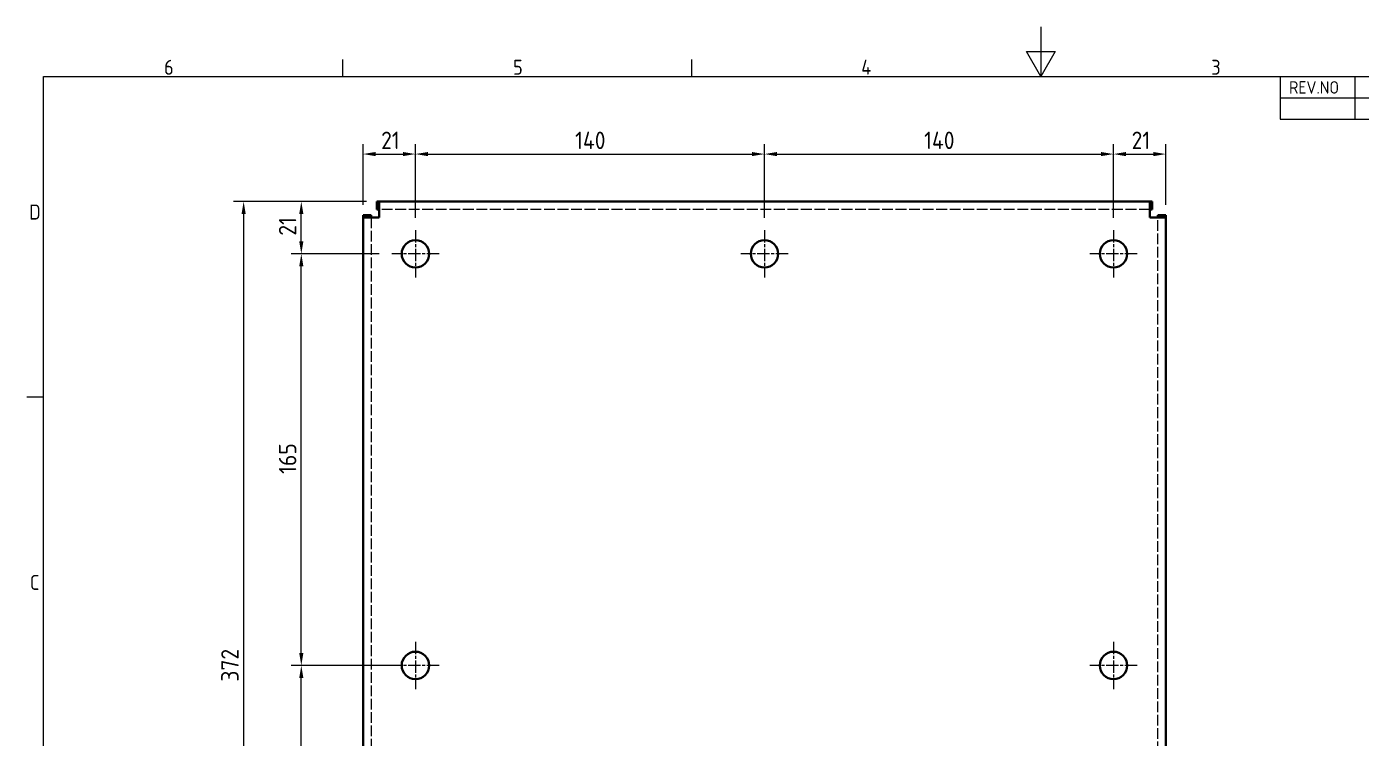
# Model space of a CAD drawing. Header units: millimetres. Extents: x 0 to 840, y 0 to 594.
# Drawn here: x 13 to 549, y 309 to 594 of the extents above; entities that cross this region are included whole.
import ezdxf

# ---------------------------------------------------------------- set-up
doc = ezdxf.new("R2010")
doc.units = ezdxf.units.MM
doc.header["$LTSCALE"] = 2
doc.linetypes.add('CHAIN', pattern=[0.3543, 0.2362, -0.0295, 0.0591, -0.0295])
doc.linetypes.add('DASHED', pattern=[0.2067, 0.1654, -0.0413])
doc.layers.get('0').update_dxf_attribs({"color": 3, "lineweight": 25})
for name, color, linetype, lineweight in [('가려진 것(ISO)', 2, 'DASHED', 18), ('가시적인 것(ISO)', 3, 'Continuous', 40), ('경계(ISO)', 7, 'Continuous', 25), ('기호(ISO)', 5, 'Continuous', 25), ('중심 표식(ISO)', 1, 'Continuous', 25), ('치수(ISO)', 2, 'Continuous', 25)]:
    doc.layers.add(name, color=color, linetype=linetype, lineweight=lineweight)
doc.styles.add('ISO Proportiona M2B', font='isocp.shx')
doc.styles.add('문자 텍스트_M2B', font='isocp.shx')
doc.styles.add('치수 텍스트_PSTEK_POSCO', font='isocp.shx')
doc.dimstyles.new('치수_PSTEK_POSCO', dxfattribs={"dimscale": 2, "dimtxt": 3.5, "dimasz": 2.5, "dimexe": 2, "dimexo": 2.5, "dimgap": 1, "dimtad": 1, "dimrnd": 1e-08, "dimdsep": 46, "dimtxsty": '치수 텍스트_PSTEK_POSCO', "dimcen": 0.09, "dimdle": 10, "dimclrd": 7, "dimclre": 7, "dimclrt": 2, "dimadec": 1, "dimazin": 2, "dimtfac": 1, "dimtmove": 0, "dimatfit": 3, "dimfxl": 0, "dimtolj": 1, "dimlwd": -1, "dimlwe": -1, "dimarcsym": 0})

# ---------------------------------------------------------------- blocks, each defined once
blk = doc.blocks.new('경계 Default Border')
at = {"layer": '경계(ISO)'}
for p, q in [((70, 287), (70, 290.4)), ((140, 287), (140, 290.4)), ((10, 222.75), (6.6, 222.75))]:
    blk.add_line(p, q, dxfattribs=at)
at = {"layer": '경계(ISO)', "flags": 128}
for points in [[(210, 297), (210, 287), (207.11, 292), (212.89, 292), (210, 287)], [(10, 10), (10, 287), (410, 287), (410, 10), (10, 10)]]:
    blk.add_lwpolyline(points, dxfattribs=at)
at = {"layer": '경계(ISO)', "color": 2, "char_height": 3, "attachment_point": 7, "style": '문자 텍스트_M2B'}
for s, insert in [('6', (34.14, 287.37)), ('5', (104.14, 287.37)), ('4', (173.97, 287.4)), ('3', (244.17, 287.37)), ('D', (7.08, 258.35)), ('C', (7.24, 184.1))]:
    blk.add_mtext(s, dxfattribs=dict(at, insert=insert))
blk = doc.blocks.new('리비전 내역')
at = {"layer": '기호(ISO)'}
for p, q in [((258, 287), (410, 287)), ((258, 287), (258, 282.72)), ((273, 287), (273, 282.72)), ((288, 287), (288, 282.72)), ((365, 287), (365, 282.72)), ((380, 287), (380, 282.72)), ((395, 287), (395, 282.72)), ((410, 287), (410, 282.72)), ((258, 282.72), (410, 282.72)), ((258, 282.72), (258, 278.44)), ((273, 282.72), (273, 278.44)), ((288, 282.72), (288, 278.44)), ((365, 282.72), (365, 278.44)), ((380, 282.72), (380, 278.44)), ((395, 282.72), (395, 278.44)), ((410, 282.72), (410, 278.44)), ((258, 278.44), (410, 278.44))]:
    blk.add_line(p, q, dxfattribs=at)
at = {"layer": '기호(ISO)', "color": 2, "char_height": 2.5, "attachment_point": 7, "style": 'ISO Proportiona M2B'}
for s, insert in [('REV.NO', (259.79, 283.58)), ('DATE', (276.31, 283.58)), ('DESCRIPTION OF REVISION', (305.51, 283.58)), ('DRA.BY', (366.48, 283.58)), ('CH.BY', (382.86, 283.58)), ('APP.BY', (396.48, 283.58))]:
    blk.add_mtext(s, dxfattribs=dict(at, insert=insert))
blk = doc.blocks.new('*D22')
at = {"layer": 'Defpoints', "color": 0, "transparency": 16777216}
for p in [(169.13, 542.94), (148.13, 517.54), (169.13, 512.44)]:
    blk.add_point(p, dxfattribs=at)
at = {"layer": '치수(ISO)', "color": 7, "transparency": 16777216}
for p, q in [((148.13, 522.54), (148.13, 546.94)), ((169.13, 517.44), (169.13, 546.94)), ((153.13, 542.94), (164.13, 542.94))]:
    blk.add_line(p, q, dxfattribs=at)
for points in [[(153.13, 543.77), (153.13, 542.11), (148.13, 542.94)], [(164.13, 543.77), (164.13, 542.11), (169.13, 542.94)]]:
    blk.add_solid(points, dxfattribs=at)
at = {"layer": '치수(ISO)', "color": 2, "transparency": 16777216, "insert": (155.37, 548.44), "char_height": 7, "attachment_point": 4, "style": '치수 텍스트_PSTEK_POSCO'}
blk.add_mtext('\\A1;21', dxfattribs=at)
blk = doc.blocks.new('*D23')
at = {"layer": 'Defpoints', "color": 0, "transparency": 16777216}
for p in [(309.13, 542.94), (169.13, 512.44), (309.13, 512.44)]:
    blk.add_point(p, dxfattribs=at)
at = {"layer": '치수(ISO)', "color": 7, "transparency": 16777216}
for p, q in [((169.13, 517.44), (169.13, 546.94)), ((309.13, 517.44), (309.13, 546.94)), ((174.13, 542.94), (304.13, 542.94))]:
    blk.add_line(p, q, dxfattribs=at)
for points in [[(174.13, 543.77), (174.13, 542.11), (169.13, 542.94)], [(304.13, 543.77), (304.13, 542.11), (309.13, 542.94)]]:
    blk.add_solid(points, dxfattribs=at)
at = {"layer": '치수(ISO)', "color": 2, "transparency": 16777216, "insert": (233.19, 548.44), "char_height": 7, "attachment_point": 4, "style": '치수 텍스트_PSTEK_POSCO'}
blk.add_mtext('\\A1;140', dxfattribs=at)
blk = doc.blocks.new('*D24')
at = {"layer": 'Defpoints', "color": 0, "transparency": 16777216}
for p in [(449.13, 542.94), (309.13, 512.44), (449.13, 512.44)]:
    blk.add_point(p, dxfattribs=at)
at = {"layer": '치수(ISO)', "color": 7, "transparency": 16777216}
for p, q in [((309.13, 517.44), (309.13, 546.94)), ((449.13, 517.44), (449.13, 546.94)), ((314.13, 542.94), (444.13, 542.94))]:
    blk.add_line(p, q, dxfattribs=at)
for points in [[(314.13, 543.77), (314.13, 542.11), (309.13, 542.94)], [(444.13, 543.77), (444.13, 542.11), (449.13, 542.94)]]:
    blk.add_solid(points, dxfattribs=at)
at = {"layer": '치수(ISO)', "color": 2, "transparency": 16777216, "insert": (373.19, 548.44), "char_height": 7, "attachment_point": 4, "style": '치수 텍스트_PSTEK_POSCO'}
blk.add_mtext('\\A1;140', dxfattribs=at)
blk = doc.blocks.new('*D25')
at = {"layer": 'Defpoints', "color": 0, "transparency": 16777216}
for p in [(470.13, 542.94), (470.13, 517.54), (449.13, 512.44)]:
    blk.add_point(p, dxfattribs=at)
at = {"layer": '치수(ISO)', "color": 7, "transparency": 16777216}
for p, q in [((449.13, 517.44), (449.13, 546.94)), ((470.13, 522.54), (470.13, 546.94)), ((454.13, 542.94), (465.13, 542.94))]:
    blk.add_line(p, q, dxfattribs=at)
for points in [[(454.13, 543.77), (454.13, 542.11), (449.13, 542.94)], [(465.13, 543.77), (465.13, 542.11), (470.13, 542.94)]]:
    blk.add_solid(points, dxfattribs=at)
at = {"layer": '치수(ISO)', "color": 2, "transparency": 16777216, "insert": (456.41, 548.44), "char_height": 7, "attachment_point": 4, "style": '치수 텍스트_PSTEK_POSCO'}
blk.add_mtext('\\A1;21', dxfattribs=at)
blk = doc.blocks.new('*D27')
at = {"layer": 'Defpoints', "color": 0, "transparency": 16777216}
for p in [(123.35, 523.94), (154.53, 523.94), (159.63, 502.94)]:
    blk.add_point(p, dxfattribs=at)
at = {"layer": '치수(ISO)', "color": 7, "transparency": 16777216}
for p, q in [((149.53, 523.94), (119.35, 523.94)), ((123.35, 507.94), (123.35, 518.94)), ((154.63, 502.94), (119.35, 502.94))]:
    blk.add_line(p, q, dxfattribs=at)
for points in [[(122.52, 518.94), (124.19, 518.94), (123.35, 523.94)], [(122.52, 507.94), (124.19, 507.94), (123.35, 502.94)]]:
    blk.add_solid(points, dxfattribs=at)
at = {"layer": '치수(ISO)', "color": 2, "transparency": 16777216, "insert": (117.85, 510.22), "char_height": 7, "attachment_point": 4, "rotation": 90, "style": '치수 텍스트_PSTEK_POSCO'}
blk.add_mtext('\\A1;21', dxfattribs=at)
blk = doc.blocks.new('*D28')
at = {"layer": 'Defpoints', "color": 0, "transparency": 16777216}
for p in [(123.35, 502.94), (159.63, 502.94), (169.13, 337.94)]:
    blk.add_point(p, dxfattribs=at)
at = {"layer": '치수(ISO)', "color": 7, "transparency": 16777216}
for p, q in [((154.63, 502.94), (119.35, 502.94)), ((123.35, 342.94), (123.35, 497.94)), ((164.13, 337.94), (119.35, 337.94))]:
    blk.add_line(p, q, dxfattribs=at)
for points in [[(122.52, 497.94), (124.19, 497.94), (123.35, 502.94)], [(122.52, 342.94), (124.19, 342.94), (123.35, 337.94)]]:
    blk.add_solid(points, dxfattribs=at)
at = {"layer": '치수(ISO)', "color": 2, "transparency": 16777216, "insert": (117.85, 414.72), "char_height": 7, "attachment_point": 4, "rotation": 90, "style": '치수 텍스트_PSTEK_POSCO'}
blk.add_mtext('\\A1;165', dxfattribs=at)
blk = doc.blocks.new('*D29')
at = {"layer": 'Defpoints', "color": 0, "transparency": 16777216}
for p in [(123.35, 337.94), (169.13, 337.94), (159.63, 172.94)]:
    blk.add_point(p, dxfattribs=at)
at = {"layer": '치수(ISO)', "color": 7, "transparency": 16777216}
for p, q in [((164.13, 337.94), (119.35, 337.94)), ((123.35, 177.94), (123.35, 332.94)), ((154.63, 172.94), (119.35, 172.94))]:
    blk.add_line(p, q, dxfattribs=at)
for points in [[(122.52, 332.94), (124.19, 332.94), (123.35, 337.94)], [(122.52, 177.94), (124.19, 177.94), (123.35, 172.94)]]:
    blk.add_solid(points, dxfattribs=at)
at = {"layer": '치수(ISO)', "color": 2, "transparency": 16777216, "insert": (117.85, 249.72), "char_height": 7, "attachment_point": 4, "rotation": 90, "style": '치수 텍스트_PSTEK_POSCO'}
blk.add_mtext('\\A1;165', dxfattribs=at)
blk = doc.blocks.new('*D30')
at = {"layer": 'Defpoints', "color": 0, "transparency": 16777216}
for p in [(154.53, 523.94), (100.22, 151.94), (154.53, 151.94)]:
    blk.add_point(p, dxfattribs=at)
at = {"layer": '치수(ISO)', "color": 7, "transparency": 16777216}
for p, q in [((149.53, 523.94), (96.22, 523.94)), ((100.22, 518.94), (100.22, 156.94)), ((149.53, 151.94), (96.22, 151.94))]:
    blk.add_line(p, q, dxfattribs=at)
for points in [[(99.38, 518.94), (101.05, 518.94), (100.22, 523.94)], [(99.38, 156.94), (101.05, 156.94), (100.22, 151.94)]]:
    blk.add_solid(points, dxfattribs=at)
at = {"layer": '치수(ISO)', "color": 2, "transparency": 16777216, "insert": (94.72, 331.43), "char_height": 7, "attachment_point": 4, "rotation": 90, "style": '치수 텍스트_PSTEK_POSCO'}
blk.add_mtext('\\A1;372', dxfattribs=at)

msp = doc.modelspace()

# ---------------------------------------------------------------- linework, layer by layer
at = {"layer": '가려진 것(ISO)', "ltscale": 13.121822}
msp.add_line((463.725, 520.742), (154.525, 520.742), dxfattribs=at)
at = {"layer": '가려진 것(ISO)', "ltscale": 12.968539}
for p, q in [((151.325, 517.542), (151.325, 158.342)), ((466.925, 158.342), (466.925, 517.542))]:
    msp.add_line(p, q, dxfattribs=at)
at = {"layer": '가시적인 것(ISO)'}
for p, q in [((154.525, 523.942), (153.588, 523.942)), ((153.588, 520.742), (153.588, 523.942)), ((154.525, 520.742), (153.588, 520.742)), ((154.525, 523.942), (463.725, 523.942)), ((154.525, 523.942), (154.525, 517.542)), ((463.725, 517.542), (463.725, 523.942)), ((464.663, 523.942), (463.725, 523.942)), ((463.725, 520.742), (464.663, 520.742)), ((464.663, 520.742), (464.663, 523.942)), ((151.325, 518.479), (148.125, 518.479)), ((148.125, 518.479), (148.125, 517.542)), ((148.125, 158.342), (148.125, 517.542)), ((154.525, 517.542), (148.125, 517.542)), ((151.325, 517.542), (151.325, 518.479)), ((470.125, 517.542), (463.725, 517.542)), ((466.925, 517.542), (466.925, 518.479)), ((466.925, 518.479), (470.125, 518.479)), ((470.125, 517.542), (470.125, 518.479)), ((470.125, 517.542), (470.125, 158.342))]:
    msp.add_line(p, q, dxfattribs=at)
for centre in [(169.125, 502.942), (309.125, 502.942), (449.125, 502.942), (169.125, 337.942), (449.125, 337.942)]:
    msp.add_circle(centre, 5.5, dxfattribs=at)
at = {"layer": '중심 표식(ISO)', "linetype": 'CHAIN', "ltscale": 10.556371}
for p, q in [((169.125, 512.442), (169.125, 493.442)), ((309.125, 512.442), (309.125, 493.442)), ((449.125, 512.442), (449.125, 493.442)), ((178.625, 502.942), (159.625, 502.942)), ((318.625, 502.942), (299.625, 502.942)), ((458.625, 502.942), (439.625, 502.942)), ((169.125, 347.442), (169.125, 328.442)), ((449.125, 347.442), (449.125, 328.442)), ((178.625, 337.942), (159.625, 337.942)), ((458.625, 337.942), (439.625, 337.942))]:
    msp.add_line(p, q, dxfattribs=at)

# ---------------------------------------------------------------- block references
at = {"xscale": 2, "yscale": 2, "zscale": 2}
msp.add_blockref('경계 Default Border', (0, 0), dxfattribs=at)
at = {"layer": '기호(ISO)', "xscale": 2, "yscale": 2, "zscale": 2}
msp.add_blockref('리비전 내역', (0, 0), dxfattribs=at)

# ---------------------------------------------------------------- dimensions: what is measured, and where the dimension line sits
at = {"layer": '치수(ISO)', "color": 7}
for base, p1, p2, angle, picture, middle in [((169.125, 542.942), (148.125, 517.542), (169.125, 512.442), 180, '*D22', (158.605, 542.942)), ((309.125, 542.942), (169.125, 512.442), (309.125, 512.442), 180, '*D23', (239.145, 542.942)), ((449.125, 542.942), (309.125, 512.442), (449.125, 512.442), 180, '*D24', (379.145, 542.942)), ((470.125, 542.942), (449.125, 512.442), (470.125, 517.542), 180, '*D25', (459.645, 542.942)), ((100.216, 151.942), (154.525, 523.942), (154.525, 151.942), 270, '*D30', (100.216, 337.942)), ((123.354, 523.942), (159.625, 502.942), (154.525, 523.942), 90, '*D27', (123.354, 513.462)), ((123.354, 502.942), (169.125, 337.942), (159.625, 502.942), 90, '*D28', (123.354, 420.462)), ((123.354, 337.942), (159.625, 172.942), (169.125, 337.942), 90, '*D29', (123.354, 255.462))]:
    dim = msp.add_linear_dim(base=base, p1=p1, p2=p2, angle=angle, dimstyle='치수_PSTEK_POSCO', override={"dimdec": 2, "dimtp": 0, "dimtm": 0, "dimtdec": 2, "dimtofl": 0, "dimatfit": 1}, dxfattribs=at)
    dim.commit()
    dim.dimension.update_dxf_attribs({"geometry": picture, "text_midpoint": middle, "dimtype": 160})

doc.saveas('drawing.dxf')
